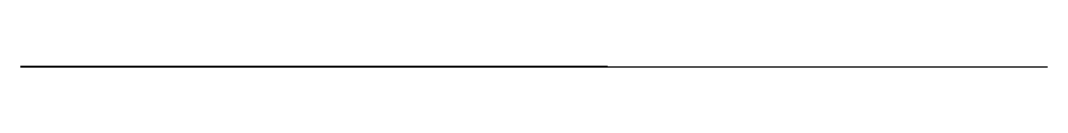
# Model space of a CAD drawing. Extents: x 0 to 175, y 0 to 0.
import ezdxf

# ---------------------------------------------------------------- set-up
doc = ezdxf.new("R2010")
doc.units = 0

msp = doc.modelspace()

# ---------------------------------------------------------------- linework, layer by layer
at = {"color": 7}
for p, q in [((0, 0.1), (100, 0.1)), ((0, 0.05), (100, 0.05)), ((0, 0), (175, 0))]:
    msp.add_line(p, q, dxfattribs=at)

doc.saveas('drawing.dxf')
